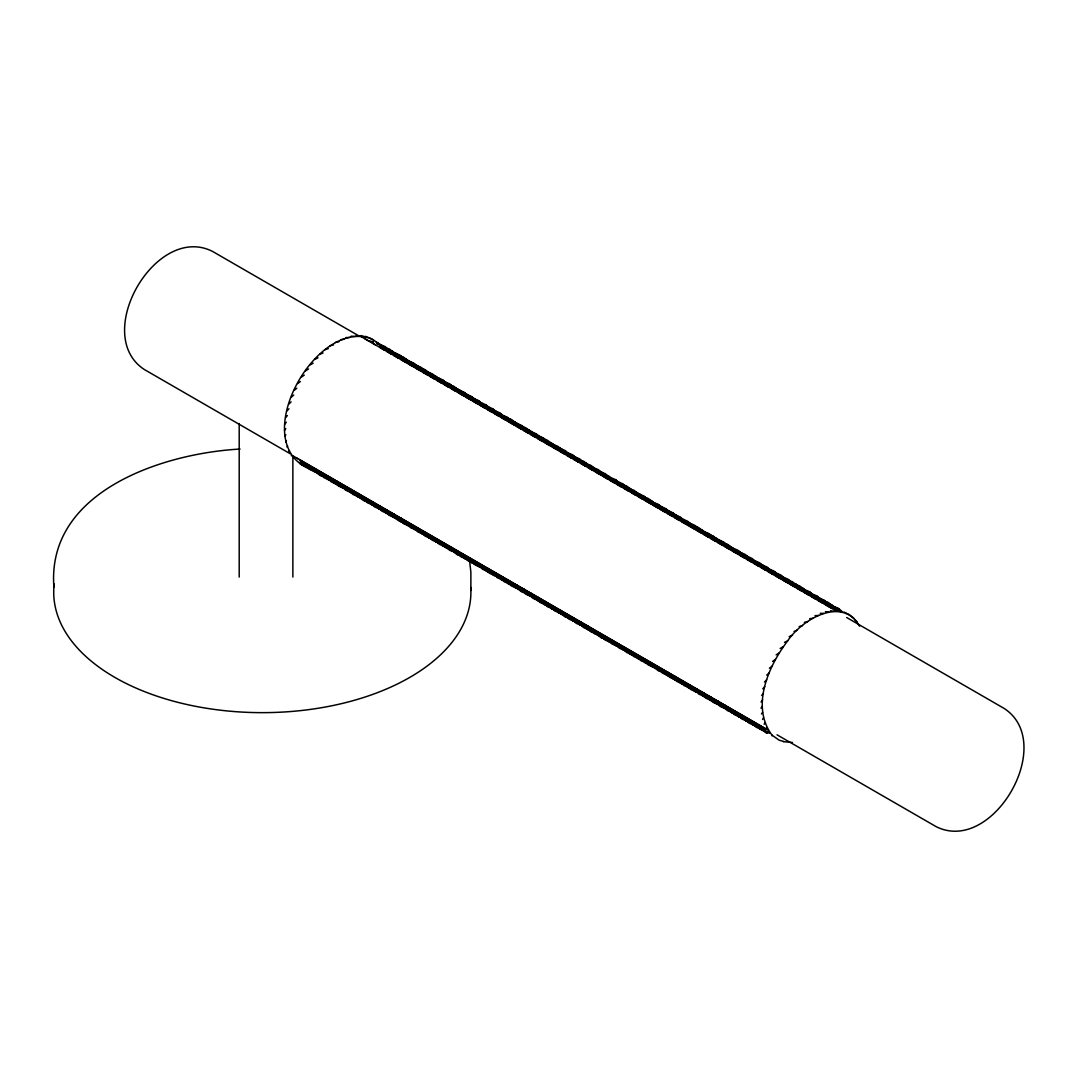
<?xml version="1.0" encoding="UTF-8"?>
<svg xmlns="http://www.w3.org/2000/svg" width="1078" height="1078" viewBox="0 0 1078 1078"><rect width="100%" height="100%" fill="white"/><g stroke="black" fill="none" stroke-linecap="round" stroke-linejoin="round"><path stroke-width="1.5" d="M772.023 735.829L772.023 735.156C750.531 706.265 768.479 666.069 787.735 640.75C802.072 619.378 842.47 595.555 859.584 626.224M313.577 470.48C243.453 447.734 314.87 315.598 372.382 339.247M291.37 455.846L291.478 455.064M768.924 732.609L769.126 731.679M288.958 451.763L289.268 450.739M766.296 728.755L766.714 727.596M287.058 447.127L287.57 445.874M764.167 724.349L764.801 722.961M285.67 441.993L286.425 440.525M762.564 719.403L763.426 717.827M284.848 436.401L285.818 434.757M761.499 713.973L762.591 712.235M284.565 430.432L285.778 428.626M760.987 708.152L762.321 706.265M284.848 424.139L286.29 422.199M761.028 701.967L762.591 699.959M285.67 417.59L287.354 415.542M761.634 695.499L763.426 693.41M287.058 410.853L288.958 408.751M762.779 688.815L764.801 686.686M288.958 404.021L291.087 401.878M764.477 682.01L766.714 679.854M291.37 397.149L293.715 395.006M766.687 675.124L769.126 672.982M294.267 390.33L296.8 388.201M769.396 668.252L772.023 666.15M297.622 383.62L300.344 381.545M772.562 661.474L775.378 659.453M301.382 377.098L304.279 375.117M776.16 654.858L779.138 652.931M305.519 370.845L308.564 368.986M780.149 648.471L783.275 646.679M309.979 364.93L313.159 363.205M784.501 642.38L787.735 640.75M314.722 359.405L318.01 357.856M789.136 636.667L792.478 635.225M319.694 354.339L323.063 352.978M794.028 631.398L797.437 630.158M772.023 735.156L779.138 740.168L783.773 741.475M324.828 349.771L328.278 348.639M799.108 626.601L802.584 625.604M330.084 345.782L333.574 344.893M804.336 622.356L807.84 621.602M335.393 342.386L338.896 341.753M809.645 618.705L813.149 618.22M340.715 339.651L344.205 339.287M240.084 449.054C163.357 453.205 46.462 491.029 53.9 587.065M814.981 615.673L818.458 615.471M345.971 337.576L349.434 337.495M792.478 742.472L783.275 741.651M820.277 613.315L823.713 613.395M351.105 336.201L354.514 336.417M825.478 611.644L828.861 612.021M387.891 350.161L383.539 349.541L388.619 350.296L394.898 354.352M400.1 355.632L390.735 353.692L395.815 354.446L402.094 358.516M405.624 362.289L410.219 362.76L416.499 366.83M423.694 370.98L417.415 366.924L412.335 366.17L421.7 368.11M423.897 370.953L419.544 370.32L424.611 371.075L430.904 375.144M431.092 375.104L426.74 374.484L431.82 375.238L438.099 379.294M434.421 378.917L439.015 379.389L445.295 383.458M459.888 391.732L455.536 391.112L460.616 391.866L466.895 395.922M463.217 395.545L467.097 395.895M492.026 412.173L495.893 412.524M503.089 416.674L498.737 416.054L503.817 416.809L510.096 420.865M513.627 424.651L518.222 425.123L524.501 429.179L380.642 346.119L385.695 347.318M520.822 428.801L524.69 429.152M536.898 434.623L527.546 432.669L532.613 433.437L538.906 437.493M539.094 437.466L534.742 436.833L539.822 437.587L546.101 441.643M542.423 441.279L547.018 441.751L553.297 445.807M549.618 445.43L554.213 445.901L560.506 449.957M560.695 449.93L556.342 449.297L561.422 450.065L567.702 454.121L526.051 430.082M567.89 454.094L563.551 453.461L568.618 454.215L574.897 458.271L569.251 455.01M571.219 457.907L575.814 458.379L582.107 462.435M601.699 472.029L592.348 470.089L597.414 470.843L603.707 474.899M628.824 491.164L632.692 491.501M639.901 495.664L635.548 495.031L640.615 495.786L646.908 499.842L642.744 499.181L647.824 499.949L654.103 504.005M657.62 507.792L661.501 508.129M668.697 512.293L664.344 511.659L669.425 512.414L675.704 516.47M675.893 516.443L671.554 515.81L676.62 516.578L682.9 520.634M683.102 520.607L678.749 519.973L683.816 520.728L690.109 524.784M686.43 524.42L691.025 524.892L697.304 528.948M697.493 528.921L693.154 528.287L698.221 529.042L704.5 533.098M704.702 533.071L700.35 532.438L705.416 533.206L711.709 537.262M711.898 537.235L707.545 536.601L712.625 537.356L718.905 541.412M715.226 541.048L719.821 541.52L726.1 545.576L612.452 479.953M738.511 551.02L729.146 549.066L734.226 549.834L740.505 553.89M740.694 553.863L736.355 553.23L741.421 553.984L747.701 558.04M744.022 557.676L748.617 558.148L754.91 562.204M762.106 566.354L755.826 562.298L750.746 561.544L760.111 563.484M769.503 570.491L765.151 569.858L770.218 570.612L776.51 574.668L770.864 571.407M772.832 574.304L776.699 574.641M798.299 587.119L793.947 586.486L799.027 587.24L805.306 591.296M801.628 590.933L805.495 591.27M812.704 595.433L808.352 594.8L813.418 595.555L819.711 599.611L815.547 598.95L820.627 599.718L826.907 603.774M830.424 607.561L834.305 607.898M356.077 335.527L359.405 336.053M380.696 346.011L387.703 350.202M400.8 358.341L397.944 357.856L403.01 358.61L409.303 362.666M405.139 362.006L414.504 363.946M433.935 378.634L438.234 379.375M450.496 384.738L441.145 382.798L446.211 383.552L452.504 387.608M451.21 387.447L448.34 386.948L453.42 387.703L459.7 391.772M462.745 395.262L467.812 396.017L474.104 400.086M479.306 401.366L469.941 399.426L475.021 400.181L481.3 404.237M481.435 404.317L477.136 403.576L482.216 404.331L488.496 408.4M488.644 408.481L484.345 407.74L489.412 408.495L495.705 412.551M491.541 411.89L496.621 412.645L502.9 416.714M510.244 420.946L505.946 420.204L511.012 420.959L517.305 425.028M513.141 424.368L517.44 425.109M520.337 428.518L525.417 429.273L531.697 433.329M541.938 440.983L546.236 441.737M549.147 445.147L558.498 447.087M570.747 457.611L575.046 458.352M587.308 463.715L577.943 461.775L583.023 462.529L589.302 466.585M589.437 466.666L585.152 465.925L590.218 466.693L596.498 470.749M602.413 474.738L599.543 474.239L604.623 475.007L610.903 479.063L576.447 459.174M616.104 480.343L606.752 478.403L611.819 479.158L618.098 483.214L613.948 482.553L619.015 483.321L625.307 487.377M625.442 487.458L621.144 486.717L626.224 487.472L632.503 491.528M628.353 490.867L633.419 491.635L639.699 495.691M654.238 504.086L649.953 503.345L655.02 504.1L661.299 508.156M657.149 507.495L662.215 508.264L668.508 512.319M685.945 524.124L690.243 524.865M714.754 540.752L719.039 541.493M731.315 546.856L721.95 544.916L727.017 545.67L733.31 549.726M743.55 557.38L747.849 558.121M762.24 566.435L757.955 565.694L763.022 566.462L769.301 570.518L727.663 546.465M772.347 574.008L777.427 574.776L783.706 578.832M788.907 580.112L779.556 578.172L784.622 578.926L790.902 582.982M791.05 583.063L786.751 582.322L791.818 583.09L798.111 587.146M801.156 590.636L806.223 591.404L812.502 595.46M827.055 603.855L822.757 603.114L827.823 603.869L834.102 607.925L821.261 600.513M829.952 607.264L835.019 608.032L843.023 612.183M830.532 610.674L833.82 611.361M567.958 454.229L572.903 455.401M769.557 570.626L774.516 571.798M819.967 599.732L824.913 600.904M838.644 608.976L834.359 608.046L838.347 609.461M449.566 548.635L446.036 547.772M360.807 335.581L364.054 336.403M377.637 343.464L385.156 346.617L388.323 349.636M384.833 347.628L389.023 348.854L394.467 352.789M393.43 352.196L399.561 354.931L401.663 356.939M406.433 360.092L413.952 363.246L417.119 366.264M413.642 364.256L421.161 367.409L424.314 370.414M436.63 377.138L442.762 379.874L444.864 381.881M443.84 381.289L449.957 384.037L452.059 386.045M456.843 389.198L464.362 392.352L467.515 395.356M464.039 393.349L471.558 396.502L474.724 399.52M471.234 397.512L478.753 400.666L481.92 403.671M479.831 402.081L485.962 404.816L488.064 406.824M487.04 406.231L493.158 408.98L495.26 410.987M494.236 410.395L500.354 413.13L502.469 415.138M500.044 414.127L507.563 417.294L510.716 420.299M514.435 422.441L521.954 425.608L525.121 428.613M521.644 426.605L525.821 427.845L531.265 431.766M530.241 431.173L536.359 433.922L538.461 435.93M537.437 435.337L543.555 438.072L545.67 440.08M550.44 443.233L557.959 446.386L561.126 449.405M557.636 447.383L565.155 450.55L568.322 453.555M564.845 451.547L572.364 454.7L575.517 457.719M573.442 456.115L579.56 458.864L582.726 461.869M579.236 459.861L583.427 461.101L588.871 465.022M586.445 464.012L590.623 465.251L596.067 469.186M593.641 468.175L597.832 469.415L603.276 473.336M608.046 476.489L615.565 479.643L618.718 482.661M615.242 480.64L622.761 483.806L625.927 486.811M638.243 493.535L644.361 496.271L646.477 498.279M651.247 501.432L658.766 504.585L661.919 507.603M658.442 505.582L665.961 508.749L669.128 511.754M665.638 509.746L673.157 512.899L676.324 515.917M672.847 513.896L680.366 517.063L683.519 520.068M681.444 518.464L687.562 521.213L689.677 523.221M688.64 522.628L694.758 525.377L696.873 527.385M701.643 530.524L709.162 533.691L712.329 536.696M716.048 538.838L723.567 542.005L726.734 545.01M723.244 543.002L727.434 544.242L732.878 548.163M731.841 547.57L737.958 550.319L740.074 552.327M739.036 551.72L745.167 554.469L747.27 556.477M752.04 559.63L759.559 562.783L762.725 565.802M759.249 563.781L766.768 566.947L769.935 569.952M766.445 567.944L773.964 571.097L777.13 574.116M775.042 572.512L781.159 575.261L783.275 577.269M782.237 576.663L788.368 579.412L790.47 581.419M788.045 580.409L792.236 581.648L797.68 585.583M795.241 584.572L799.431 585.812L804.875 589.733M802.45 588.723L809.969 591.889L813.135 594.894M809.645 592.887L817.164 596.04L820.331 599.058M816.841 597.037L824.36 600.203L827.527 603.208M831.246 605.351L838.765 608.518L841.931 611.522M308.699 468.068L300.344 464.039M315.908 472.231L309.777 469.482L303.295 463.675L306.785 467.38M324.505 476.799L320.314 475.56L314.87 471.638M331.701 480.963L324.182 477.797L321.015 474.792M338.896 485.113L331.377 481.96L328.211 478.942M346.105 489.277L338.586 486.111L332.105 480.303L335.581 484.009M353.301 493.428L345.782 490.274L342.615 487.256M359.109 497.174L352.978 494.425L350.876 492.417M367.706 501.742L363.515 500.502L358.071 496.581M374.901 505.892L367.382 502.739L364.216 499.734M382.097 510.056L374.578 506.903L371.411 503.884M389.306 514.206L381.787 511.053L378.621 508.048M396.502 518.37L388.983 515.217L385.816 512.198M403.698 522.52L399.507 521.294L394.076 517.359M409.505 526.266L403.388 523.531L401.272 521.523M418.102 530.834L410.583 527.681L407.417 524.676M423.91 534.58L417.779 531.845L414.612 528.826M431.106 538.744L424.988 535.995L418.507 530.187L421.997 533.88M439.703 543.312L432.184 540.159L429.017 537.14M446.898 547.462L439.379 544.309L436.213 541.304M454.107 551.626L449.917 550.386L444.473 546.465M461.303 555.776L457.112 554.55L451.669 550.615M467.111 559.522L460.98 556.787L457.813 553.769M474.307 563.686L468.189 560.937L465.022 557.932M482.904 568.254L475.385 565.101L472.218 562.083M490.099 572.405L482.58 569.251L479.427 566.246M497.308 576.568L489.789 573.415L483.564 568.618M504.504 580.719L496.985 577.565M510.312 584.465L504.181 581.716L501.027 578.711M517.507 588.628L511.39 585.88L504.908 580.072L508.398 583.764M533.3 597.347L525.781 594.194L522.628 591.189M540.509 601.511L532.99 598.344L529.824 595.339M547.705 605.661L540.186 602.508L533.704 596.7L537.194 600.392M554.9 609.825L547.381 606.658L544.228 603.653M560.708 613.571L554.591 610.822L552.475 608.814M569.305 618.139L565.115 616.899L559.671 612.978M583.71 626.453L576.191 623.286L573.024 620.281M589.504 630.199L583.387 627.45L580.22 624.445M598.101 634.767L590.582 631.6L584.101 625.792L587.591 629.498M605.31 638.917L601.12 637.691L595.676 633.756M611.105 642.663L604.987 639.914L602.871 637.92M619.702 647.231L612.183 644.078L609.03 641.073M626.911 651.395L619.392 648.228L616.225 645.223M632.705 655.141L626.587 652.392L620.106 646.584L623.596 650.277M641.302 659.709L633.783 656.542L630.63 653.537M648.511 663.859L640.992 660.706L637.826 657.701M654.306 667.605L648.188 664.856L646.086 662.862M662.903 672.173L658.725 670.947L653.281 667.012M668.71 675.919L662.593 673.171L659.426 670.166M675.906 680.083L669.788 677.334L666.622 674.329M691.712 688.802L684.193 685.648L681.026 682.644M698.908 692.965L691.389 689.799L685.163 685.015M704.716 696.711L698.584 693.962M711.911 700.862L705.794 698.113L702.627 695.108M719.107 705.025L712.989 702.277L703.638 693.033L710.631 697.008M734.913 713.744L727.394 710.591L724.227 707.586M742.109 717.908L734.59 714.741L731.423 711.736M749.304 722.058L741.785 718.905L732.434 709.661L739.427 713.636M755.112 725.804L748.994 723.055L745.828 720.05M762.321 729.968L756.19 727.219L753.023 724.214M835.396 610.418L838.563 611.415M380.75 346.146L384.738 347.574M392.904 351.482L387.945 350.31L391.934 351.724M395.154 354.46L403.428 357.168L409.923 362.1M407.295 359.796L402.35 358.624L405.005 359.567M409.546 362.774L412.2 363.731M416.755 366.938L425.028 369.646L431.523 374.578M428.896 372.26L423.95 371.088L432.224 373.796L437.668 377.731M436.105 376.424L431.146 375.252L435.135 376.667L425.904 371.075M443.301 380.574L438.355 379.402L442.33 380.83M445.551 383.566L453.825 386.274L460.319 391.206M457.705 388.889L452.747 387.716L455.401 388.673M464.901 393.052L459.956 391.88L462.61 392.823M472.097 397.203L467.151 396.03L471.14 397.459M474.347 400.194L478.336 401.609M486.501 405.517L481.556 404.344L485.531 405.773M493.697 409.68L488.752 408.508L492.74 409.923M500.906 413.831L495.947 412.658L499.936 414.087M508.102 417.994L503.156 416.822L505.811 417.765M515.297 422.145L510.352 420.972L513.007 421.929M522.507 426.309L517.548 425.136L521.536 426.551M529.702 430.459L524.757 429.287L528.732 430.715M531.953 433.45L535.941 434.865L531.562 432.345M544.107 438.773L539.148 437.601L543.137 439.029M551.303 442.937L546.357 441.764L550.332 443.179M553.553 445.915L571.798 455.576L562.716 450.065M565.707 451.251L560.749 450.078L563.403 451.022M569.278 454.7L571.933 455.657M580.099 459.565L575.153 458.393L579.142 459.807M582.349 462.543L586.338 463.971M594.504 467.879L589.558 466.707L593.533 468.121M596.754 470.857L605.027 473.565L611.522 478.497M608.908 476.193L603.949 475.021L606.604 475.964M611.159 479.171L613.813 480.128M623.3 484.507L618.354 483.335L626.628 486.043L633.123 490.975M630.509 488.657L625.55 487.485L633.824 490.194L640.319 495.125M637.704 492.821L632.759 491.649L636.734 493.064M644.913 496.971L639.955 495.799L643.943 497.227M652.109 501.135L647.15 499.963L649.805 500.906M659.305 505.286L654.359 504.113L657.014 505.07M666.514 509.449L661.555 508.277L664.21 509.22M673.71 513.6L668.764 512.427L672.739 513.856M680.905 517.763L675.96 516.591L679.935 518.006M688.114 521.914L683.156 520.741L687.144 522.17L677.914 516.578M695.31 526.077L690.365 524.905L694.34 526.32M702.506 530.228L697.56 529.055L701.535 530.484M709.715 534.392L704.756 533.219L707.411 534.162M716.91 538.542L711.965 537.37L714.62 538.326M724.106 542.706L719.161 541.533L723.136 542.948M726.356 545.684L730.345 547.112M733.566 549.847L737.541 551.262L733.161 548.742M745.706 555.17L740.761 553.998L744.736 555.426M752.916 559.334L747.957 558.161L751.945 559.576M755.166 562.312L757.821 563.268M767.307 567.648L762.362 566.476L765.016 567.419M770.891 571.097L773.546 572.054L767.037 567.486M781.712 575.962L776.766 574.79L780.741 576.204M783.962 578.94L787.937 580.368M796.116 584.276L791.158 583.104L795.146 584.519M803.312 588.426L798.367 587.254L802.342 588.682M810.508 592.59L805.562 591.418L808.217 592.361M817.717 596.74L812.758 595.568L815.413 596.525M821.288 600.203L828.241 602.44L834.736 607.372M832.108 605.054L827.163 603.882L831.138 605.31M365.28 336.349L368.393 337.481M382.703 346.132L391.786 351.644M389.913 350.296L398.995 355.807M404.304 358.61L413.386 364.121M410.152 362.248L417.226 365.523L420.595 368.272M417.348 366.412L424.422 369.673L427.791 372.436M433.113 375.238L442.196 380.75M453.353 387.191L460.427 390.465L463.796 393.214M460.549 391.354L467.623 394.615L470.992 397.378M467.758 395.505L474.819 398.779L478.187 401.528L475.371 399.898M476.314 400.181L485.396 405.692M497.915 412.645L506.997 418.156M503.749 416.297L510.824 419.558L514.193 422.32M510.959 420.447L518.019 423.721L521.388 426.47L518.572 424.84M541.116 437.587L550.198 443.098M554.159 445.389L561.22 448.664L564.602 451.412M577.121 458.379L586.203 463.89M584.316 462.529L593.399 468.041M591.512 466.693L600.594 472.204M598.721 470.843L607.803 476.355M605.917 475.007L614.999 480.519M618.961 482.809L626.035 486.07L629.404 488.833M627.517 487.472L636.599 492.983M634.713 491.635L643.795 497.147M649.118 499.949L661.164 507.172M654.966 503.588L662.027 506.862L665.395 509.611M669.357 511.902L676.432 515.176L679.8 517.925L676.971 516.295M699.514 529.042L708.596 534.553M705.362 532.694L712.437 535.955L715.805 538.717M712.558 536.844L719.632 540.118L723.001 542.867L720.171 541.237M728.324 545.67L737.406 551.181M742.715 553.984L751.797 559.495M755.759 561.786L762.833 565.061L766.202 567.81M778.72 574.776L787.802 580.287M785.916 578.926L794.998 584.438M800.321 587.24L809.403 592.752M807.516 591.404L816.598 596.916M829.117 603.869L838.199 609.38L828.173 603.599M836.326 608.032L839.034 609.057M302.312 464.793L306.381 466.329L299.226 462.206M320.786 474.643L311.461 469.536M327.981 478.794L318.67 473.687M335.177 482.957L325.866 477.85M342.386 487.108L335.312 483.847M348.221 490.759L339.139 485.248M356.778 495.422L349.717 492.161M363.987 499.586L356.912 496.311M371.182 503.736L361.871 498.629M378.378 507.9L369.067 502.793M385.587 512.05L376.262 506.943M392.783 516.214L385.708 512.939L382.34 510.19M399.978 520.364L392.918 517.103L389.549 514.341M407.188 524.528L400.113 521.253M414.383 528.678L405.072 523.571M421.579 532.842L412.268 527.735M428.788 536.992L419.463 531.885M443.179 545.306L436.118 542.045M450.388 549.47L443.314 546.196M464.78 557.784L457.719 554.51M479.184 566.098L472.11 562.824L468.741 560.075M493.589 574.412L486.515 571.138M500.785 578.563L493.711 575.302L490.342 572.539M507.981 582.726L500.92 579.452M515.19 586.877L508.115 583.616M522.385 591.04L513.074 585.933M529.581 595.191L520.27 590.084M536.79 599.355L527.465 594.247M551.195 607.669L544.12 604.394L540.752 601.645M558.391 611.819L551.316 608.558M565.586 615.983L558.512 612.708M579.991 624.297L570.666 619.19M587.187 628.447L577.875 623.34M594.396 632.611L587.321 629.336L583.953 626.574M601.591 636.761L594.517 633.5L591.148 630.738M608.787 640.925L601.726 637.65M615.996 645.075L606.671 639.968M623.192 649.239L613.881 644.132M630.387 653.389L621.076 648.282M644.792 661.703L637.718 658.442M651.988 665.867L644.927 662.593M666.393 674.181L657.081 669.074M680.797 682.495L673.723 679.221L670.354 676.458M695.189 690.809L688.128 687.535M702.398 694.96L695.323 691.699L691.955 688.936M709.593 699.123L702.519 695.849M716.789 703.274L709.728 700.013M723.998 707.438L714.674 702.33M731.194 711.588L721.883 706.481M738.39 715.752L731.329 712.477M752.794 724.066L745.72 720.791L742.351 718.029M759.99 728.216L752.929 724.955M767.199 732.38L760.125 729.105M317.471 471.827L310.814 468.404L307.621 464.402L313.981 471.531M324.68 475.977L318.023 472.568L314.83 468.553L321.19 475.694M331.876 480.141L325.219 476.719L322.026 472.716L324.748 476.166M339.071 484.291L332.415 480.882L329.221 476.867L331.943 480.316M346.281 488.455L339.624 485.033L336.43 481.031L342.791 488.159M360.672 496.769L354.015 493.347L350.822 489.331L353.611 492.686L346.82 489.196L343.626 485.181L350.619 489.156M367.881 500.92L361.224 497.51L358.031 493.495L360.753 496.945M375.077 505.083L368.42 501.661L365.226 497.645L367.948 501.108M382.272 509.234L375.616 505.825L372.422 501.809L386.611 509.948M389.481 513.397L382.825 509.975L379.631 505.959L382.353 509.422M396.677 517.548L390.02 514.139L386.827 510.123L389.549 513.573M403.873 521.712L397.216 518.289L394.022 514.273L401.016 518.262M418.277 530.026L411.621 526.603L408.427 522.587L411.217 525.943L404.425 522.453L401.232 518.437L403.954 521.887M425.473 534.176L418.816 530.767L415.623 526.751L418.412 530.106M432.682 538.34L426.026 534.917L422.832 530.902L425.554 534.365M447.074 546.654L440.417 543.231L437.223 539.216L440.013 542.571L433.221 539.081L430.028 535.065L432.75 538.515M454.283 550.804L447.626 547.395L444.432 543.379L447.154 546.829M461.478 554.968L454.822 551.545L451.628 547.53L457.988 554.671M468.674 559.118L462.017 555.709L458.824 551.693L473.013 559.832M475.883 563.282L469.226 559.859L466.033 555.844L468.755 559.307M483.079 567.432L476.422 564.023L473.229 560.008L475.95 563.457M490.274 571.596L483.618 568.173L480.424 564.158L487.418 568.146M497.484 575.746L490.827 572.337L487.633 568.322L493.993 575.45M504.679 579.91L498.023 576.487L494.829 572.472L497.551 575.935M519.084 588.224L512.427 584.802L509.234 580.786L516.214 584.775M526.28 592.374L519.623 588.965L516.429 584.95L522.79 592.078M533.475 596.538L526.819 593.116L523.625 589.1L526.428 592.455M540.684 600.689L534.028 597.279L530.834 593.264L533.556 596.713M547.88 604.852L541.223 601.43L538.03 597.414L540.752 600.877M562.285 613.166L555.628 609.744L552.435 605.728L555.224 609.083M569.48 617.317L562.824 613.908L559.63 609.892L562.352 613.342M576.676 621.48L570.019 618.058L566.826 614.042L569.548 617.505M583.885 625.631L577.229 622.222L574.035 618.206L581.029 622.181M591.081 629.795L584.424 626.372L581.231 622.356L583.953 625.819M598.277 633.945L591.62 630.536L588.426 626.52L591.229 629.875M605.486 638.109L598.829 634.686L595.635 630.67L602.629 634.646M612.681 642.259L606.025 638.85L602.831 634.834L605.553 638.284M619.877 646.423L613.22 643L610.027 638.984L612.762 642.448M627.086 650.573L620.429 647.164L617.236 643.148L624.229 647.123M634.282 654.737L627.625 651.314L624.431 647.299L630.792 654.44M641.477 658.887L634.821 655.478L631.627 651.462L634.363 654.912M648.686 663.051L642.03 659.628L638.836 655.613L641.558 659.076M655.882 667.201L649.226 663.792L646.032 659.776L648.821 663.132M663.091 671.351L656.421 667.942L653.241 663.927L659.601 671.068M670.287 675.515L663.63 672.106L660.437 668.091L667.43 672.066M677.483 679.666L670.826 676.256L667.632 672.241L670.354 675.69M684.692 683.829L678.022 680.42L674.841 676.405L681.202 683.533M691.887 687.98L685.231 684.57L682.037 680.555L689.031 684.53M699.083 692.143L692.426 688.734L689.233 684.719L696.226 688.694M706.292 696.294L699.622 692.885L696.442 688.869L699.164 692.319M720.683 704.608L714.027 701.199L710.833 697.183L717.827 701.158M727.893 708.772L721.222 705.362L718.042 701.347L720.764 704.796M735.088 712.922L728.432 709.513L725.238 705.497L728.027 708.852M742.284 717.086L735.627 713.676L732.434 709.661M578.428 462.058L573.941 459.471M607.224 478.686L602.75 476.099M693.626 528.57L689.152 525.983M722.422 545.198L717.948 542.611M780.027 578.455L775.554 575.868M808.823 595.083L804.35 592.496M844.276 612.075L847.16 613.651M296.437 457.921L300.21 460.063M307.419 464.214L300.358 460.144M314.614 468.378L307.553 464.295M321.81 472.528L314.749 468.458M329.019 476.692L321.958 472.609M336.215 480.842L329.154 476.772M343.41 485.006L336.349 480.923M357.815 493.32L350.754 489.237M365.011 497.47L357.95 493.401M372.22 501.634L365.159 497.551M393.82 514.098L386.759 510.029M415.421 526.576L401.164 518.343M422.616 530.726L415.556 526.657M429.812 534.89L422.765 530.807M437.021 539.04L429.96 534.971M444.217 543.204L437.156 539.121M451.412 547.354L444.365 543.285M458.622 551.518L451.561 547.435M480.222 563.983L473.161 559.913M501.822 576.461L487.566 568.227M509.018 580.611L501.957 576.541M523.423 588.925L516.362 584.855M530.619 593.089L523.558 589.006M537.828 597.239L530.767 593.169M545.023 601.403L537.962 597.32M552.219 605.553L545.158 601.484M559.428 609.703L552.367 605.634M566.624 613.867L559.563 609.798M573.819 618.017L566.759 613.948M588.224 626.331L581.163 622.262M595.42 630.495L588.359 626.412M609.825 638.809L602.764 634.726M617.02 642.96L609.959 638.89M631.425 651.274L624.364 647.204M638.621 655.437L631.56 651.355M645.83 659.588L638.769 655.518M653.025 663.752L645.965 659.669M660.221 667.902L653.16 663.832M674.626 676.216L667.565 672.146M681.822 680.38L674.761 676.297M703.422 692.844L696.361 688.775M725.022 705.322L717.961 701.239M732.231 709.472L725.171 705.403M746.623 717.786L739.562 713.717M753.832 721.95L746.771 717.867M761.028 726.1L753.967 722.031M372.988 339.597L381.113 345.472L378.365 343.895M752.363 558.633L740.37 552.893M369.404 337.832L373.177 340.001M375.979 341.713L384.59 347.493M399.83 355.471L442.438 380.884M443.031 380.413L449.391 384.9M450.227 384.576L456.587 389.064M486.232 405.355L492.592 409.842M493.428 409.519L499.788 414.006M522.224 426.147L528.597 430.634L525.768 429.004M529.433 430.297L535.793 434.784M536.628 434.461L543.002 438.948M551.033 442.775L557.393 447.262M572.634 455.239L578.994 459.727M615.834 480.182L622.195 484.669M644.631 496.81L649.872 500.381M687.831 521.752L694.205 526.239M695.027 525.916L701.401 530.403M723.837 542.544L730.197 547.031L727.38 545.401M738.228 550.858L744.602 555.345M752.633 559.172L759.006 563.659M774.233 571.636L780.607 576.124L774.395 572.553M795.833 584.114L802.207 588.601M817.434 596.579L823.808 601.066M824.63 600.742L831.003 605.23M377.489 343.383L404.776 359.149M443.745 381.639L474.859 399.601M481.152 403.239L487.808 407.08M488.361 407.403L492.835 409.977M494.142 410.745L504.167 416.526M518.06 424.543L507.132 418.237L511.43 419.531L517.925 424.462M538.757 436.496L547.422 440.309L552.866 444.244M544.552 439.837L555.979 446.44M573.348 456.466L606.388 475.546M607.898 476.409L644.038 497.268L648.228 498.508L653.672 502.442M645.345 498.036L649.589 500.488M651.099 501.351L656.785 504.639M676.472 515.998L662.161 507.751L669.236 511.012L672.605 513.775M680.797 518.505L689.408 523.477M689.96 523.8L698.625 527.614L704.069 531.535M695.755 527.142L705.78 532.923M719.673 540.94L708.745 534.634L713.03 535.928L719.525 540.86M746.151 556.235L773.398 571.973M783.571 577.835L827.675 603.289M778.06 575.571L819.711 599.611M834.251 608.005L841.366 612.115M360.173 336.053L836.946 611.361M358.395 335.622L212.636 251.47C155.933 222.607 91.104 334.908 144.439 369.579L290.198 453.73M846.688 617.532L1004.117 708.421C1057.451 743.092 992.609 855.393 935.92 826.53L777.036 734.805M293.068 455.927L768.277 730.291M766.687 729.415L761.162 726.181M311.825 468.566L353.476 492.606M355.026 493.508L511.875 584.06L505.218 580.651L502.025 576.636L504.747 580.085M513.438 584.963L555.076 609.003L548.419 605.593L545.225 601.578L548.028 604.933M556.639 609.905L713.488 700.457L706.831 697.048L703.638 693.033M715.037 701.347L756.689 725.4L750.032 721.99L746.838 717.975L749.628 721.317L742.823 717.827L739.643 713.811L742.365 717.261M758.238 726.289L763.884 729.55L757.228 726.141L754.034 722.125L756.823 725.481M764.423 730.305L769.396 733.161M306.475 466.397L313.819 470.628M331.835 481.044L317.7 471.989M332.361 481.327L335.42 483.106M338.142 484.669L348.167 490.45M351.132 492.161L357.02 495.57M358.341 496.325L391.368 515.392M393.78 516.793L400.221 520.512M401.542 521.267L435.984 541.156L428.909 537.882L425.541 535.133M436.981 541.735L443.422 545.455M444.176 545.886L471.989 561.934L464.914 558.673M476.368 564.468L483.011 568.308M487.377 570.828L493.818 574.561M494.586 574.992L515.419 587.025M516.739 587.779L526.104 593.196L521.914 591.957L516.47 588.036M526.765 593.56L533.448 597.428M533.96 597.724L537.019 599.503M539.755 601.066L551.424 607.817M552.744 608.558L558.62 611.967M559.94 612.722L576.649 622.37L568.982 619.136L562.5 613.328L565.99 617.02M577.161 622.666L592.981 631.789M595.379 633.177L637.597 657.553L630.522 654.279L627.153 651.516M638.594 658.119L645.021 661.852M646.086 662.471L673.588 678.331L666.527 675.071M688.99 687.225L695.431 690.958M698.153 692.521L727.704 709.593L720.185 706.427L717.032 703.422M728.364 709.957L735.048 713.825M735.573 714.121L738.632 715.9M741.354 717.463L760.233 728.364M536.911 600.244L543.986 603.505L540.9 600.85L544.39 604.556M738.524 716.641L745.599 719.902L742.513 717.247L746.003 720.953M766.727 733.296L761.284 729.375M825.95 604.974L829.696 607.183M811.545 596.66L815.291 598.869M818.754 600.81L822.487 603.02M789.945 584.182L793.691 586.392M797.154 588.345L800.887 590.555M768.345 571.717L772.091 573.927M782.749 580.031L786.495 582.241M746.744 559.239L750.49 561.449M753.953 563.403L757.686 565.613M761.149 567.554L764.895 569.763M732.353 550.925L736.085 553.135M739.548 555.089L743.294 557.299M710.752 538.461L714.485 540.671M725.144 546.775L728.89 548.985M696.348 530.147L700.08 532.357M703.543 534.297L707.289 536.507M667.551 513.519L671.284 515.729M674.747 517.669L678.48 519.879M681.943 521.833L685.689 524.043M645.951 501.041L649.684 503.251M653.147 505.205L656.879 507.415M660.342 509.355L664.088 511.565M631.546 492.727L635.279 494.937M638.742 496.891L642.488 499.101M609.946 480.262L613.678 482.472M617.142 484.413L620.888 486.623M624.351 488.577L628.083 490.786M588.345 467.785L592.078 469.995M595.541 471.948L599.287 474.158M566.745 455.32L570.478 457.53M581.15 463.634L584.882 465.844M552.34 447.006L556.086 449.216M559.549 451.156L563.282 453.366M530.74 434.528L534.486 436.738M537.949 438.692L541.682 440.902M545.145 442.842L548.877 445.052M509.139 422.064L512.885 424.274M516.349 426.214L520.081 428.424M523.544 430.378L527.277 432.588M487.539 409.586L491.285 411.796M494.748 413.75L498.481 415.96M501.944 417.9L505.676 420.11M473.148 401.272L476.88 403.482M480.343 405.436L484.076 407.646M451.547 388.808L455.28 391.018M458.743 392.958L462.475 395.168M465.939 397.122L469.685 399.332M429.947 376.33L433.679 378.54M437.142 380.494L440.875 382.703M444.338 384.644L448.084 386.854M408.346 363.865L412.079 366.075M415.542 368.016L419.275 370.226M422.738 372.179L426.484 374.389M393.942 355.551L397.674 357.761M401.137 359.702L404.883 361.912M372.341 343.073L376.074 345.283M379.537 347.237L383.283 349.447M386.746 351.388L390.479 353.597M365.146 338.923L368.878 341.133M848.211 613.961L850.919 615.834M376.518 342.844L379.16 344.839M765.084 731.423L767.32 733.269M735.156 713.879L737.406 715.711M649.872 664.91L659.197 670.017L656.111 667.363M634.349 655.68L636.599 657.513M563.471 615.026L572.795 620.133L569.71 617.478L573.2 621.184M533.543 597.481L535.793 599.314M477.069 565.141L486.38 570.249L483.308 567.594L486.798 571.3M448.273 548.513L457.584 553.62L454.498 550.966M432.75 539.283L434.986 541.116M331.943 481.084L334.193 482.917M851.741 616.535L854.275 618.678M640.157 494.223L642.663 496.85M438.544 377.839L441.05 380.453M388.147 348.733L390.654 351.361M760.394 729.267L756.904 725.561M752.929 724.146L749.709 721.411L753.199 725.103M738.794 716.789L735.304 713.097M731.329 711.669L728.108 708.933L731.598 712.639M724.133 707.518L720.912 704.783L724.403 708.475M717.193 704.325L714.687 701.697M709.998 700.161L706.508 696.469M702.533 695.04L699.312 692.305L702.802 696.011M689.233 684.719L694.259 689.974M695.593 691.847L692.103 688.155M688.397 687.697L684.907 683.991L688.128 686.726L680.919 683.385L677.55 680.622L684.611 684.692L676.984 681.485L670.503 675.677L673.993 679.383M677.712 679.841L680.932 682.576M666.527 674.262L663.307 671.527L666.797 675.219M652.136 665.948L648.902 663.213L652.392 666.905M643.862 660.881L641.706 659.049L645.196 662.754M637.731 657.634L634.511 654.898L638.001 658.591M627.302 650.735L630.536 653.47M616.131 645.156L612.91 642.421L616.4 646.126M608.935 641.006L605.701 638.27L609.191 641.962M601.996 637.812L598.506 634.107M593.452 631.775L591.31 629.956L594.8 633.648M580.126 624.378L576.905 621.642L580.395 625.334M558.795 612.87L555.305 609.164M551.33 607.749L548.109 605.014L551.599 608.706M529.729 595.272L526.509 592.536L529.999 596.242M519.3 588.386L522.534 591.121M515.594 587.928L513.088 585.3M500.933 578.643L497.699 575.908L501.189 579.614M490.503 571.758L492.646 573.577M479.333 566.179L476.099 563.444L479.589 567.136M472.124 562.015L468.903 559.28L472.393 562.986M464.928 557.865L461.707 555.13L465.197 558.822M450.523 549.551L447.303 546.815L450.793 550.508M443.327 545.387L440.107 542.652L443.597 546.357M436.132 541.237L432.898 538.501L436.388 542.194M428.923 537.073L425.702 534.338L429.192 538.043M414.531 528.759L411.297 526.024L414.787 529.729M407.322 524.609L404.102 521.873L407.592 525.565M399.049 519.542L396.906 517.709L400.396 521.415M392.931 516.295L389.697 513.559L393.187 517.251M385.722 512.131L382.501 509.395L385.991 513.101M378.526 507.981L375.306 505.245L378.796 508.937M371.317 503.817L368.097 501.081L371.587 504.787M364.121 499.666L360.901 496.931L364.391 500.623M357.195 496.473L353.705 492.767M348.652 490.436L346.496 488.617L349.986 492.309M339.3 484.453L342.521 487.189M328.116 478.875L324.896 476.139L328.386 479.845M854.841 619.756L857.172 622.154M799.094 586.149L801.062 588.305M597.495 469.752L599.462 471.908M590.299 465.588L592.253 467.744M763.965 729.739L761.243 726.289L767.051 732.959M395.895 353.355L397.849 355.511M682.037 680.555L684.826 683.91M660.437 668.091L663.226 671.446M617.236 643.148L620.025 646.504M509.234 580.786L512.023 584.141M480.424 564.158L483.214 567.513M372.422 501.809L375.211 505.164M343.626 485.181L346.415 488.536M710.833 697.183L713.555 700.633M595.635 630.67L598.357 634.134M574.035 618.206L576.757 621.656M458.824 551.693L461.546 555.143M394.022 514.273L396.744 517.736M469.671 561.692L470.87 572.135L470.87 590.501M292.866 456.412L292.866 577.067M239.195 423.546L239.195 577.08M470.736 587.456A208.593 120.426 0 0 1 259.326 712.639A208.593 120.426 0 0 1 54.196 584.02M373.487 341.847L369.134 341.227L373.433 341.969M310.275 467.663L303.619 464.254L300.425 460.239L303.214 463.594L310.275 467.663"/></g></svg>
